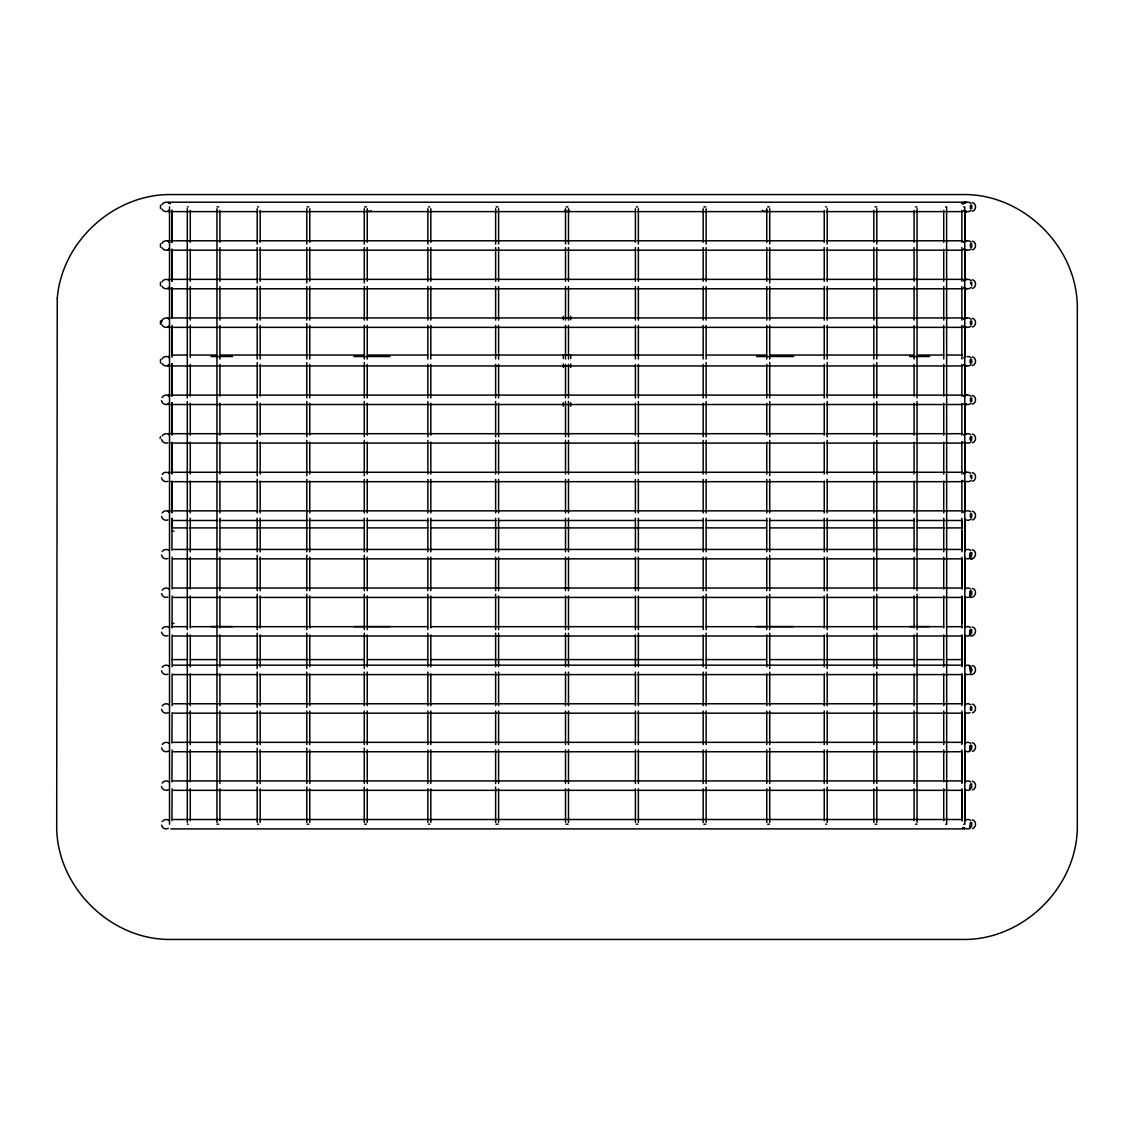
<?xml version="1.0" encoding="UTF-8"?>
<svg xmlns="http://www.w3.org/2000/svg" width="1134" height="1134" viewBox="0 0 1134 1134"><rect width="100%" height="100%" fill="white"/><g stroke="black" fill="none" stroke-linecap="round" stroke-linejoin="round"><path stroke-width="1.5" d="M965.034 820.718L965.034 789.292M965.034 782.304L965.034 750.878M965.034 705.447L965.034 673.709M965.034 626.677L965.034 596.682M965.034 589.637L965.034 557.885M965.034 519.088L965.034 550.826M965.034 510.272L965.034 482.049M965.034 471.461L965.034 443.252M965.034 355.055L965.034 326.847M965.034 279.219L965.034 249.239M970.477 208.642L970.463 205.183M970.477 247.226L970.463 243.753M970.477 324.381L970.463 320.922M970.477 362.965L970.477 359.506L970.477 362.965L970.761 361.236M970.477 401.549L970.463 398.077M970.477 440.134L970.477 436.661L970.477 440.134L970.761 438.39M970.477 555.873L970.477 552.414L969.499 557.46M970.477 594.457L970.477 590.984L969.499 596.045M970.775 631.298L969.556 634.629L970.477 629.568L969.499 634.629M970.775 669.882L970.477 671.611L969.499 666.551M970.477 710.196L970.463 706.737M970.477 748.78L970.477 745.307L969.499 750.368M161.368 322.651L161.694 320.922M161.269 322.651L161.609 320.922M971.725 208.642L971.725 205.183M971.725 247.226L971.725 243.753M971.725 285.796L971.725 282.338M971.725 324.381L971.725 320.922M971.725 362.965L971.725 359.506M971.725 401.549L971.725 398.077M971.725 440.134L971.725 436.661M971.725 478.704L971.725 475.245M971.725 517.288L971.725 513.83M971.725 710.196L971.725 706.737M160.489 205.183L160.489 208.642M160.489 243.753L160.489 247.226M160.489 282.338L160.489 285.796M160.489 320.922L160.489 324.381M160.489 359.506L160.489 362.965M160.064 438.39L160.489 436.661M969.556 788.952L970.463 783.892M969.556 827.536L970.463 822.476M970.491 557.46L971.725 555.873L971.725 552.414M970.491 596.045L971.725 594.457L971.725 590.984M970.491 634.629L971.725 633.027L971.725 629.568M970.491 673.213L972.107 669.882L970.491 666.551M970.491 750.368L971.725 748.78L971.725 745.307M970.491 788.952L971.725 787.365L971.725 783.892M970.491 827.536L971.725 825.935L971.725 822.476M963.659 357.905L965.077 356.856M963.659 396.489L965.077 395.44M963.659 435.073L965.077 434.024M168.03 211.278L169.221 210.229M168.03 249.863L169.221 248.814M964.85 202.532L966.636 202.206L963.205 203.581M962.043 203.581L963.602 202.532M167.804 211.278L169.405 210.229M167.804 249.863L169.405 248.814M169.405 287.398L167.804 288.447L169.561 287.398M167.804 327.031L169.405 325.982L167.931 327.031M167.804 365.602L169.405 364.567L167.931 365.602M167.804 404.186L169.405 403.137L167.931 404.186M970.945 558.849C976.034 559.048 977.366 551.067 972.448 549.763M970.718 597.42C975.92 597.873 977.48 589.694 972.448 588.348M970.718 636.004C975.92 636.457 977.48 628.279 972.448 626.932M970.718 674.588C975.92 675.028 977.48 666.863 972.448 665.516M962.426 203.581L965.473 202.221L962.412 203.581L965.034 202.277L964.098 202.532M965.02 240.862L964.58 240.791M965.02 433.769L964.58 433.698M964.098 472.609L965.459 472.297M970.718 558.849L972.674 558.509M964.864 241.117L966.636 240.791L964.538 241.117M964.85 279.701L966.636 279.361L964.453 279.701M964.864 318.285L966.636 317.945L964.538 318.285M964.538 395.44L966.636 395.114L964.453 395.44M964.864 434.024L966.636 433.698L964.538 434.024M964.864 472.609L966.636 472.268L964.538 472.609M964.85 511.179L966.423 510.853M964.85 395.44L966.636 395.114M964.453 202.532L966.423 202.206M964.453 241.117L966.423 240.791M964.453 318.285L966.423 317.945M964.453 434.024L966.423 433.698M964.453 472.609L966.423 472.268M965.034 288.036L965.034 318.016L964.098 318.285L965.459 317.974L964.58 317.945M964.552 279.446L965.388 279.361M964.552 395.185L965.388 395.114M965.388 202.206L168.186 202.206M965.388 472.268L964.58 472.268M965.388 510.853L964.58 510.853M972.448 202.532C976.587 203.567 976.587 210.244 972.448 211.278M169.519 206.912L169.519 824.205M187.379 206.912L188.173 206.912M217.019 206.912L218.649 206.912M257.56 206.912L258.58 206.912M307.045 206.912L308.703 206.912M364.581 206.912L366.381 206.912M428.539 206.912L429.758 206.912M496.068 206.912L497.996 206.912M566.036 206.912L567.964 206.912M636.273 206.912L637.691 206.912M703.86 206.912L705.773 206.912M767.619 206.912L769.419 206.912M825.708 206.912L826.672 206.912M875.009 206.912L876.71 206.912M915.563 206.912L916.981 206.912M945.628 206.912L946.621 206.912L946.692 824.205L945.628 824.205M963.673 206.912L964.779 206.912L964.85 824.205L963.673 824.205M168.186 211.619L169.207 211.619M170.851 211.619L257.787 211.619M259.544 211.619L636.032 211.619M637.79 211.619L824.588 211.619M826.303 211.619L944.14 211.619M945.643 211.619L962.071 211.619M964.58 211.619L965.388 211.619M168.186 240.791L169.207 240.791M170.851 240.791L257.787 240.791M259.544 240.791L636.032 240.791M637.79 240.791L824.588 240.791M826.303 240.791L944.14 240.791M945.643 240.791L962.071 240.791M972.448 241.117C976.587 242.152 976.587 248.828 972.448 249.863M168.186 250.189L169.207 250.189M170.851 250.189L257.787 250.189M259.544 250.189L636.032 250.189M637.79 250.189L824.588 250.189M826.303 250.189L944.14 250.189M945.643 250.189L962.071 250.189M964.58 250.189L965.388 250.189M168.186 279.361L169.207 279.361M170.851 279.361L257.787 279.361M259.544 279.361L636.032 279.361M637.79 279.361L824.588 279.361M826.303 279.361L944.14 279.361M945.643 279.361L962.071 279.361M972.448 279.701C976.587 280.736 976.587 287.412 972.448 288.447M168.186 288.773L169.207 288.773M170.851 288.773L257.787 288.773M259.544 288.773L636.032 288.773M637.79 288.773L824.588 288.773M826.303 288.773L944.14 288.773M945.643 288.773L962.071 288.773M964.58 288.773L965.388 288.773M168.186 317.945L169.207 317.945M170.851 317.945L257.787 317.945M259.544 317.945L636.032 317.945M637.79 317.945L824.588 317.945M826.303 317.945L944.14 317.945M945.643 317.945L962.071 317.945M972.448 318.285C976.587 319.32 976.587 325.982 972.448 327.031M168.186 327.357L169.207 327.357M170.851 327.357L257.787 327.357M259.544 327.357L636.032 327.357M637.79 327.357L824.588 327.357M826.303 327.357L944.14 327.357M945.643 327.357L962.071 327.357M964.58 327.357L965.388 327.357M187.564 355.055L171.844 355.055L171.858 326.847M190.37 355.055L216.325 355.055M220.889 355.055L307.739 355.055M308.944 355.055L363.886 355.055M368.068 355.055L427.844 355.055M430.863 355.055L703.137 355.055M706.156 355.055L765.932 355.055M770.114 355.055L825.056 355.055M826.261 355.055L913.111 355.055M917.675 355.055L943.63 355.055M946.422 355.055L962.071 355.055M964.467 355.055L965.218 355.055M168.186 356.53L169.207 356.53M211.066 356.53L232.527 356.53M353.836 356.53L389.94 356.53M756.633 356.53L793.644 356.53M909.539 356.53L929.596 356.53M972.448 356.856C976.587 357.905 976.587 364.567 972.448 365.602M168.186 365.942L169.207 365.942M170.851 365.942L257.787 365.942M259.544 365.942L636.032 365.942M637.79 365.942L824.588 365.942M826.303 365.942L944.14 365.942M945.643 365.942L962.071 365.942M964.58 365.942L965.388 365.942M168.186 395.114L169.207 395.114M170.851 395.114L257.787 395.114M259.544 395.114L636.032 395.114M637.79 395.114L824.588 395.114M826.303 395.114L944.14 395.114M945.643 395.114L962.071 395.114M972.448 395.44C976.587 396.475 976.587 403.151 972.448 404.186M168.186 404.512L169.207 404.512M170.851 404.512L257.787 404.512M259.544 404.512L636.032 404.512M637.79 404.512L824.588 404.512M826.303 404.512L944.14 404.512M945.643 404.512L962.071 404.512M964.58 404.512L965.388 404.512M168.186 433.698L169.207 433.698M170.851 433.698L257.787 433.698M259.544 433.698L636.032 433.698M637.79 433.698L824.588 433.698M826.303 433.698L944.14 433.698M945.643 433.698L962.071 433.698M972.448 434.024C976.587 435.059 976.587 441.736 972.448 442.77M170.851 443.096L257.787 443.096M259.544 443.096L636.032 443.096M637.79 443.096L824.588 443.096M826.303 443.096L944.14 443.096M945.643 443.096L962.071 443.096M168.186 472.268L169.207 472.268M170.851 472.268L257.787 472.268M259.544 472.268L636.032 472.268M637.79 472.268L824.588 472.268M826.303 472.268L944.14 472.268M945.643 472.268L962.071 472.268M972.448 472.609C976.587 473.643 976.587 480.306 972.448 481.355M170.851 481.681L257.787 481.681M259.544 481.681L636.032 481.681M637.79 481.681L824.588 481.681M826.303 481.681L962.071 481.681M168.186 510.853L169.207 510.853M170.851 510.853L257.787 510.853M259.544 510.853L636.032 510.853M637.79 510.853L824.588 510.853M826.303 510.853L944.14 510.853M945.643 510.853L962.071 510.853M972.448 511.179C976.587 512.228 976.587 518.89 972.448 519.939M171.929 520.492L187.62 520.492M189.009 520.492L217.331 520.492M219.259 520.492L257.829 520.492M259.119 520.492L307.739 520.492M309.284 520.492L364.836 520.492M367.147 520.492L428.368 520.492M430.296 520.492L496.012 520.492M498.322 520.492L566.235 520.492M567.51 520.492L635.55 520.492M638.116 520.492L703.576 520.492M705.887 520.492L767.108 520.492M769.419 520.492L824.716 520.492M826.006 520.492L874.881 520.492M875.646 520.492L914.231 520.492M916.541 520.492L945.132 520.492M946.706 520.492L962.071 520.492L962.071 527.905L946.422 527.905M187.62 527.905L171.815 527.905L171.858 519.088M189.647 527.905L217.331 527.905M220.889 527.905L307.739 527.905M308.944 527.905L363.886 527.905M368.068 527.905L427.844 527.905M430.863 527.905L703.137 527.905M706.156 527.905L765.932 527.905M770.114 527.905L825.056 527.905M826.261 527.905L913.111 527.905M917.321 527.905L944.339 527.905M964.467 527.905L965.218 527.905M171.929 531.194L173.984 531.194M172.963 549.437L962.071 549.437M172.963 558.849L257.787 558.849M259.544 558.849L636.032 558.849M637.79 558.849L824.588 558.849M826.303 558.849L962.071 558.849M172.963 588.022L962.071 588.022M172.963 597.42L257.787 597.42M259.544 597.42L636.032 597.42M637.79 597.42L824.588 597.42M826.303 597.42L962.071 597.42M171.929 623.374L173.984 623.374M211.066 626.592L232.527 626.592M353.836 626.592L389.94 626.592M756.633 626.592L793.644 626.592M909.539 626.592L929.596 626.592M171.815 626.677L187.564 626.677M190.37 626.677L216.325 626.677M220.889 626.677L307.739 626.677M308.944 626.677L363.886 626.677M368.068 626.677L427.844 626.677M430.863 626.677L703.137 626.677M706.156 626.677L765.932 626.677M770.114 626.677L825.056 626.677M826.261 626.677L913.111 626.677M917.675 626.677L943.63 626.677M946.422 626.677L962.185 626.677M964.467 626.677L965.218 626.677M172.963 636.004L257.787 636.004M259.544 636.004L636.032 636.004M637.79 636.004L824.588 636.004M826.303 636.004L962.071 636.004M171.844 659.591L187.564 659.591M190.37 659.591L216.325 659.591M220.889 659.591L307.739 659.591M308.944 659.591L363.886 659.591M368.068 659.591L427.844 659.591M430.863 659.591L703.137 659.591M706.156 659.591L765.932 659.591M770.114 659.591L825.056 659.591M826.261 659.591L913.111 659.591M917.675 659.591L943.63 659.591M946.422 659.591L962.071 659.591M964.467 659.591L965.218 659.591M172.963 665.176L962.071 665.176M172.963 674.588L257.787 674.588M259.544 674.588L636.032 674.588M637.79 674.588L824.588 674.588M826.303 674.588L962.071 674.588M172.963 703.76L636.032 703.76M637.79 703.76L962.071 703.76M972.448 704.086C976.587 705.135 976.587 711.798 972.448 712.832M172.963 713.173L257.787 713.173M259.544 713.173L636.032 713.173M637.79 713.173L824.588 713.173M826.303 713.173L962.071 713.173L962.071 743.082M172.963 742.345L636.032 742.345M637.79 742.345L962.071 742.345M972.448 742.671C976.587 743.706 976.587 750.382 972.448 751.417M172.963 751.743L257.787 751.743M259.544 751.743L636.032 751.743M637.79 751.743L824.588 751.743M826.303 751.743L962.071 751.743M172.963 780.929L636.032 780.929M637.79 780.929L962.071 780.929M972.448 781.255C976.587 782.29 976.587 788.966 972.448 790.001M172.963 790.327L257.787 790.327M259.544 790.327L636.032 790.327M637.79 790.327L824.588 790.327M826.303 790.327L962.071 790.327M172.963 819.499L257.787 819.499M259.544 819.499L636.032 819.499M637.79 819.499L962.071 819.499M972.448 819.839C976.587 820.874 976.587 827.536 972.448 828.585M187.379 824.205L188.173 824.205M217.019 824.205L218.649 824.205M257.56 824.205L258.58 824.205M307.045 824.205L308.703 824.205M364.581 824.205L366.381 824.205M428.539 824.205L429.758 824.205M496.068 824.205L497.996 824.205M566.036 824.205L567.964 824.205M636.273 824.205L637.691 824.205M703.86 824.205L705.773 824.205M767.619 824.205L769.419 824.205M825.708 824.205L826.672 824.205M875.009 824.205L876.71 824.205M915.563 824.205L916.981 824.205M170.851 828.911L963.999 828.911M965.034 211.534L964.098 211.278M965.02 250.118L964.098 249.863L965.459 250.175M965.459 288.759L964.098 288.447M965.034 365.857L964.098 365.602M965.459 404.498L964.098 404.186L965.473 404.498L964.098 404.186L965.02 404.441L965.034 434.421M964.58 211.278L966.65 211.619L964.864 211.278M966.565 288.773L964.864 288.447M966.565 327.357L964.864 327.031M964.58 365.602L966.65 365.942L964.864 365.602M964.58 404.186L966.65 404.512L964.864 404.186M966.423 250.189L964.864 249.863M964.453 404.186L966.423 404.512M168.413 202.532L170.483 203.581M963.205 827.536L964.793 828.585M169.221 396.489L168.03 395.44M169.221 512.228L168.03 511.179M962.015 441.721L963.602 442.77M962.015 480.306L963.602 481.355M169.405 203.581L168.03 202.532M169.405 280.75L168.03 279.701M169.405 319.32L168.03 318.285M169.405 357.905L168.03 356.856M167.804 395.44L169.405 396.489M169.405 435.073L168.03 434.024M169.405 473.658L168.03 472.609M167.804 511.179L169.405 512.228M963.659 210.229L965.077 211.278M963.659 248.814L965.077 249.863M963.659 287.398L965.077 288.447M963.659 325.982L965.077 327.031M963.659 364.567L965.077 365.602M969.442 666.551L970.548 668.153M970.477 282.338L970.775 284.067M970.463 590.984L970.761 592.728M970.463 745.307L970.761 747.051M965.034 212.2L965.034 240.422M965.034 365.644L965.034 395.624M965.034 634.898L965.034 666.65M965.034 712.464L965.034 743.89M962.071 531.194L962.071 550.33M962.071 559.019L962.071 588.589M962.071 597.292L962.071 623.374M962.071 635.494L962.071 665.474M962.071 674.291L962.071 704.271M962.071 751.899L962.071 781.879M962.071 790.696L962.071 820.676M961.887 210.442L961.887 242.279M961.887 247.595L961.887 281.204M961.887 286.505L961.887 320.114M961.887 325.415L961.887 359.024M961.887 364.326L961.887 396.163M961.887 403.236L961.887 435.073M961.887 442.161L961.887 473.998M961.887 481.071L961.887 512.908M961.887 518.21L961.887 551.819M961.887 557.12L961.887 588.957M961.887 596.03L961.887 627.882M961.887 634.955L961.887 666.792M961.887 673.865L961.887 705.702M961.887 711.004L961.887 744.613M961.887 749.914L961.887 783.523M961.887 788.839L961.887 820.676M943.729 210.442L943.729 242.279M943.729 249.367L943.729 281.204M943.729 286.505L943.729 320.114M943.729 325.415L943.729 359.024M943.729 364.326L943.729 396.163M943.729 403.236L943.729 435.073M943.729 442.161L943.729 473.998M943.729 481.071L943.729 512.908M943.729 518.21L943.729 551.819M943.729 557.12L943.729 588.957M943.729 596.03L943.729 627.882M943.729 634.955L943.729 666.792M943.729 673.865L943.729 705.702M943.729 711.004L943.729 744.613M943.729 749.914L943.729 781.751M943.729 788.839L943.729 820.676M917.037 208.684L917.037 397.935M917.037 401.479L917.037 590.729M917.037 594.273L917.037 629.639M917.037 633.183L917.037 822.434M914.075 210.442L914.075 242.279M914.075 247.595L914.075 281.204M914.075 286.505L914.075 320.114M914.075 325.415L914.075 359.024M914.075 364.326L914.075 396.163M914.075 403.236L914.075 435.073M914.075 442.161L914.075 473.998M914.075 481.071L914.075 512.908M914.075 518.21L914.075 551.819M914.075 557.12L914.075 588.957M914.075 596.03L914.075 627.882M914.075 634.955L914.075 666.792M914.075 673.865L914.075 705.702M914.075 711.004L914.075 744.613M914.075 749.914L914.075 783.523M914.075 788.839L914.075 820.676M876.795 208.684L876.795 244.051M876.795 247.595L876.795 359.024M876.795 362.554L876.795 397.935M876.795 401.479L876.795 436.845M876.795 440.389L876.795 590.729M876.795 594.273L876.795 629.639M876.795 633.183L876.795 668.55M876.795 672.093L876.795 783.523M876.795 787.067L876.795 822.434M873.832 210.442L873.832 242.279M873.832 247.595L873.832 281.204M873.832 286.505L873.832 320.114M873.832 325.415L873.832 359.024M873.832 364.326L873.832 397.935M873.832 403.236L873.832 435.073M873.832 442.161L873.832 473.998M873.832 481.071L873.832 512.908M873.832 518.21L873.832 551.819M873.832 557.12L873.832 590.729M873.832 596.03L873.832 629.639M873.832 634.955L873.832 666.792M873.832 673.865L873.832 705.702M873.832 711.004L873.832 744.613M873.832 749.914L873.832 783.523M873.832 788.839L873.832 822.434M827.196 208.684L827.196 244.051M827.196 247.595L827.196 281.204M827.196 286.505L827.196 320.114M827.196 325.415L827.196 359.024M827.196 362.554L827.196 397.935M827.196 401.479L827.196 436.845M827.196 440.389L827.196 473.998M827.196 479.299L827.196 512.908M827.196 518.21L827.196 551.819M827.196 557.12L827.196 590.729M827.196 594.273L827.196 629.639M827.196 633.183L827.196 668.55M827.196 672.093L827.196 705.702M827.196 711.004L827.196 744.613M827.196 749.914L827.196 783.523M827.196 787.067L827.196 822.434M824.234 210.442L824.234 242.279M824.234 247.595L824.234 281.204M824.234 286.505L824.234 320.114M824.234 325.415L824.234 359.024M824.234 364.326L824.234 397.935M824.234 403.236L824.234 435.073M824.234 442.161L824.234 473.998M824.234 481.071L824.234 512.908M824.234 518.21L824.234 551.819M824.234 557.12L824.234 590.729M824.234 596.03L824.234 627.882M824.234 634.955L824.234 666.792M824.234 673.865L824.234 705.702M824.234 711.004L824.234 744.613M824.234 749.914L824.234 783.523M824.234 788.839L824.234 820.676M769.717 208.684L769.717 244.051M769.717 247.595L769.717 282.961M769.717 286.505L769.717 320.114M769.717 325.415L769.717 359.024M769.717 362.554L769.717 397.935M769.717 401.479L769.717 436.845M769.717 440.389L769.717 475.756M769.717 479.299L769.717 512.908M769.717 518.21L769.717 551.819M769.717 555.362L769.717 590.729M769.717 594.273L769.717 629.639M769.717 633.183L769.717 668.55M769.717 672.093L769.717 705.702M769.717 711.004L769.717 744.613M769.717 748.156L769.717 783.523M769.717 787.067L769.717 822.434M766.754 208.684L766.754 242.279M766.754 247.595L766.754 281.204M766.754 286.505L766.754 320.114M766.754 325.415L766.754 359.024M766.754 364.326L766.754 397.935M766.754 403.236L766.754 435.073M766.754 442.161L766.754 473.998M766.754 479.299L766.754 512.908M766.754 518.21L766.754 551.819M766.754 557.12L766.754 590.729M766.754 596.03L766.754 629.639M766.754 634.955L766.754 666.792M766.754 673.865L766.754 705.702M766.754 711.004L766.754 744.613M766.754 749.914L766.754 783.523M766.754 788.839L766.754 822.434M706.142 208.684L706.142 244.051M706.142 247.595L706.142 281.204M706.142 286.505L706.142 320.114M706.142 325.415L706.142 359.024M706.142 362.554L706.142 397.935M706.142 401.479L706.142 436.845M706.142 440.389L706.142 473.998M706.142 479.299L706.142 512.908M706.142 518.21L706.142 551.819M706.142 557.12L706.142 590.729M706.142 594.273L706.142 629.639M706.142 633.183L706.142 668.55M706.142 672.093L706.142 705.702M706.142 711.004L706.142 744.613M706.142 749.914L706.142 783.523M706.142 787.067L706.142 822.434M703.179 208.684L703.179 242.279M703.179 247.595L703.179 281.204M703.179 286.505L703.179 320.114M703.179 325.415L703.179 359.024M703.179 364.326L703.179 397.935M703.179 403.236L703.179 436.845M703.179 440.389L703.179 473.998M703.179 479.299L703.179 512.908M703.179 518.21L703.179 551.819M703.179 557.12L703.179 590.729M703.179 596.03L703.179 629.639M703.179 634.955L703.179 666.792M703.179 672.093L703.179 705.702M703.179 711.004L703.179 744.613M703.179 749.914L703.179 783.523M703.179 788.839L703.179 822.434M638.371 208.684L638.371 244.051M638.371 247.595L638.371 281.204M638.371 286.505L638.371 320.114M638.371 325.415L638.371 359.024M638.371 364.326L638.371 397.935M638.371 401.479L638.371 436.845M638.371 440.389L638.371 473.998M638.371 479.299L638.371 512.908M638.371 518.21L638.371 551.819M638.371 557.12L638.371 590.729M638.371 596.03L638.371 629.639M638.371 633.183L638.371 666.792M638.371 672.093L638.371 705.702M638.371 711.004L638.371 744.613M638.371 749.914L638.371 783.523M638.371 788.839L638.371 822.434M635.409 208.684L635.409 242.279M635.409 247.595L635.409 281.204M635.409 286.505L635.409 320.114M635.409 325.415L635.409 359.024M635.409 364.326L635.409 397.935M635.409 403.236L635.409 435.073M635.409 442.161L635.409 473.998M635.409 479.299L635.409 512.908M635.409 518.21L635.409 551.819M635.409 557.12L635.409 590.729M635.409 596.03L635.409 629.639M635.409 634.955L635.409 666.792M635.409 672.093L635.409 705.702M635.409 711.004L635.409 744.613M635.409 749.914L635.409 783.523M635.409 788.839L635.409 822.434M570.7 316.258L570.7 319.788M570.7 355.055L570.7 358.585M570.7 363.886L570.7 367.402M570.7 402.683L570.7 406.213M568.488 208.684L568.488 244.051M568.488 247.595L568.488 281.204M568.488 286.505L568.488 320.114M568.488 325.415L568.488 359.024M568.488 364.326L568.488 397.935M568.488 401.479L568.488 436.845M568.488 440.389L568.488 473.998M568.488 479.299L568.488 512.908M568.488 518.21L568.488 551.819M568.488 557.12L568.488 590.729M568.488 596.03L568.488 629.639M568.488 633.183L568.488 666.792M568.488 672.093L568.488 705.702M568.488 711.004L568.488 744.613M568.488 749.914L568.488 783.523M568.488 788.839L568.488 822.434M565.512 208.684L565.512 244.051M565.512 247.595L565.512 281.204M565.512 286.505L565.512 320.114M565.512 325.415L565.512 359.024M565.512 364.326L565.512 397.935M565.512 401.479L565.512 436.845M565.512 440.389L565.512 473.998M565.512 479.299L565.512 512.908M565.512 518.21L565.512 551.819M565.512 557.12L565.512 590.729M565.512 596.03L565.512 629.639M565.512 633.183L565.512 666.792M565.512 672.093L565.512 705.702M565.512 711.004L565.512 744.613M565.512 749.914L565.512 783.523M565.512 788.839L565.512 822.434M563.3 316.258L563.3 319.788M563.3 355.055L563.3 358.585M563.3 363.886L563.3 367.402M563.3 402.683L563.3 406.213M498.591 208.684L498.591 244.051M498.591 247.595L498.591 281.204M498.591 286.505L498.591 320.114M498.591 325.415L498.591 359.024M498.591 364.326L498.591 397.935M498.591 403.236L498.591 436.845M498.591 440.389L498.591 473.998M498.591 479.299L498.591 512.908M498.591 518.21L498.591 551.819M498.591 557.12L498.591 590.729M498.591 596.03L498.591 629.639M498.591 633.183L498.591 666.792M498.591 672.093L498.591 705.702M498.591 711.004L498.591 744.613M498.591 749.914L498.591 783.523M498.591 788.839L498.591 822.434M495.629 208.684L495.629 244.051M495.629 247.595L495.629 281.204M495.629 286.505L495.629 320.114M495.629 325.415L495.629 359.024M495.629 364.326L495.629 397.935M495.629 401.479L495.629 436.845M495.629 440.389L495.629 473.998M495.629 479.299L495.629 512.908M495.629 518.21L495.629 551.819M495.629 557.12L495.629 590.729M495.629 594.273L495.629 629.639M495.629 633.183L495.629 666.792M495.629 672.093L495.629 705.702M495.629 711.004L495.629 744.613M495.629 749.914L495.629 783.523M495.629 787.067L495.629 822.434M430.821 208.684L430.821 242.279M430.821 247.595L430.821 281.204M430.821 286.505L430.821 320.114M430.821 325.415L430.821 359.024M430.821 364.326L430.821 397.935M430.821 403.236L430.821 435.073M430.821 442.161L430.821 473.998M430.821 479.299L430.821 512.908M430.821 518.21L430.821 551.819M430.821 557.12L430.821 590.729M430.821 596.03L430.821 627.882M430.821 634.955L430.821 666.792M430.821 673.865L430.821 705.702M430.821 711.004L430.821 744.613M430.821 749.914L430.821 783.523M430.821 788.839L430.821 822.434M427.858 208.684L427.858 244.051M427.858 247.595L427.858 281.204M427.858 286.505L427.858 320.114M427.858 325.415L427.858 359.024M427.858 364.326L427.858 397.935M427.858 401.479L427.858 436.845M427.858 440.389L427.858 473.998M427.858 479.299L427.858 512.908M427.858 518.21L427.858 551.819M427.858 557.12L427.858 590.729M427.858 594.273L427.858 629.639M427.858 633.183L427.858 666.792M427.858 672.093L427.858 705.702M427.858 711.004L427.858 744.613M427.858 749.914L427.858 783.523M427.858 788.839L427.858 822.434M367.246 208.684L367.246 242.279M367.246 247.595L367.246 281.204M367.246 286.505L367.246 320.114M367.246 325.415L367.246 359.024M367.246 364.326L367.246 397.935M367.246 403.236L367.246 435.073M367.246 442.161L367.246 473.998M367.246 479.299L367.246 512.908M367.246 518.21L367.246 551.819M367.246 557.12L367.246 590.729M367.246 596.03L367.246 629.639M367.246 634.955L367.246 666.792M367.246 672.093L367.246 705.702M367.246 711.004L367.246 744.613M367.246 749.914L367.246 783.523M367.246 788.839L367.246 822.434M364.283 208.684L364.283 244.051M364.283 247.595L364.283 282.961M364.283 286.505L364.283 320.114M364.283 325.415L364.283 359.024M364.283 362.554L364.283 397.935M364.283 401.479L364.283 436.845M364.283 440.389L364.283 475.756M364.283 479.299L364.283 512.908M364.283 518.21L364.283 551.819M364.283 555.362L364.283 590.729M364.283 594.273L364.283 629.639M364.283 633.183L364.283 668.55M364.283 672.093L364.283 705.702M364.283 711.004L364.283 744.613M364.283 748.156L364.283 783.523M364.283 787.067L364.283 822.434M309.766 208.684L309.766 242.279M309.766 247.595L309.766 281.204M309.766 286.505L309.766 320.114M309.766 325.415L309.766 359.024M309.766 364.326L309.766 397.935M309.766 403.236L309.766 435.073M309.766 442.161L309.766 473.998M309.766 481.071L309.766 512.908M309.766 518.21L309.766 551.819M309.766 557.12L309.766 590.729M309.766 596.03L309.766 627.882M309.766 634.955L309.766 666.792M309.766 673.865L309.766 705.702M309.766 711.004L309.766 744.613M309.766 749.914L309.766 783.523M309.766 788.839L309.766 822.434M306.804 208.684L306.804 244.051M306.804 247.595L306.804 282.961M306.804 286.505L306.804 320.114M306.804 323.644L306.804 359.024M306.804 362.554L306.804 397.935M306.804 401.479L306.804 436.845M306.804 440.389L306.804 475.756M306.804 479.299L306.804 551.819M306.804 555.362L306.804 590.729M306.804 594.273L306.804 629.639M306.804 633.183L306.804 668.55M306.804 672.093L306.804 707.474M306.804 711.004L306.804 744.613M306.804 748.156L306.804 783.523M306.804 787.067L306.804 822.434M260.168 210.442L260.168 242.279M260.168 247.595L260.168 281.204M260.168 286.505L260.168 320.114M260.168 325.415L260.168 359.024M260.168 364.326L260.168 396.163M260.168 403.236L260.168 435.073M260.168 442.161L260.168 473.998M260.168 481.071L260.168 512.908M260.168 518.21L260.168 551.819M260.168 557.12L260.168 590.729M260.168 596.03L260.168 627.882M260.168 634.955L260.168 666.792M260.168 673.865L260.168 705.702M260.168 711.004L260.168 744.613M260.168 749.914L260.168 783.523M260.168 788.839L260.168 822.434M257.205 208.684L257.205 244.051M257.205 247.595L257.205 282.961M257.205 286.505L257.205 320.114M257.205 323.644L257.205 359.024M257.205 362.554L257.205 397.935M257.205 401.479L257.205 436.845M257.205 440.389L257.205 475.756M257.205 479.299L257.205 512.908M257.205 518.21L257.205 551.819M257.205 555.362L257.205 590.729M257.205 594.273L257.205 629.639M257.205 633.183L257.205 668.55M257.205 672.093L257.205 707.474M257.205 711.004L257.205 744.613M257.205 748.156L257.205 783.523M257.205 787.067L257.205 822.434M219.925 210.442L219.925 242.279M219.925 247.595L219.925 281.204M219.925 286.505L219.925 320.114M219.925 325.415L219.925 359.024M219.925 364.326L219.925 396.163M219.925 403.236L219.925 435.073M219.925 442.161L219.925 473.998M219.925 481.071L219.925 512.908M219.925 518.21L219.925 551.819M219.925 557.12L219.925 590.729M219.925 596.03L219.925 627.882M219.925 634.955L219.925 666.792M219.925 673.865L219.925 705.702M219.925 711.004L219.925 744.613M219.925 749.914L219.925 783.523M219.925 788.839L219.925 820.676M216.963 208.684L216.963 822.434M190.271 210.442L190.271 242.279M190.271 249.367L190.271 281.204M190.271 286.505L190.271 320.114M190.271 325.415L190.271 357.253M190.271 364.326L190.271 396.163M190.271 403.236L190.271 435.073M190.271 442.161L190.271 473.998M190.271 481.071L190.271 512.908M190.271 518.21L190.271 551.819M190.271 557.12L190.271 588.957M190.271 596.03L190.271 627.882M190.271 634.955L190.271 666.792M190.271 673.865L190.271 705.702M190.271 711.004L190.271 744.613M190.271 749.914L190.271 781.751M190.271 788.839L190.271 820.676M187.308 208.684L187.308 397.935M187.308 401.479L187.308 629.639M187.308 633.183L187.308 822.434M172.113 210.442L172.113 242.279M172.113 249.367L172.113 281.204M172.113 288.277L172.113 318.342M172.113 325.415L172.113 357.253M172.113 364.326L172.113 396.163M172.113 403.236L172.113 435.073M172.113 442.161L172.113 473.998M172.113 481.071L172.113 512.908M172.113 518.21L171.929 550.33M172.113 557.12L172.113 588.957M172.113 596.03L172.113 627.882M172.113 634.955L172.113 666.792M172.113 673.865L172.113 705.702M172.113 712.776L171.929 743.082M172.113 749.914L171.929 781.879M172.113 788.839L171.929 820.676M171.858 249.239L171.858 280.991M171.858 443.252L171.858 473.232M171.858 482.049L171.858 512.029M766.839 210.286A2.878 2.878 0 0 1 762.232 210.286M569.311 210.286A2.878 2.878 0 0 1 567.61 211.363M566.39 211.363A2.878 2.878 0 0 1 564.689 210.286M371.357 210.726A2.878 2.878 0 0 1 367.43 210.598M966.551 202.391A4.706 4.678 -90 0 1 971.143 203.581M971.143 210.229A4.706 4.678 -90 0 1 966.976 211.534M167.024 211.534A4.706 4.706 0 0 1 161.992 209.067M161.992 204.744A4.706 4.706 0 0 1 167.463 202.391M966.551 240.975A4.706 4.678 -90 0 1 971.143 242.166M971.143 248.814A4.706 4.678 -90 0 1 966.551 250.019M167.463 250.019A4.706 4.706 0 0 1 161.992 247.651M161.992 243.328A4.706 4.706 0 0 1 167.463 240.975M966.551 279.545A4.706 4.678 -90 0 1 971.143 280.75M971.143 287.398A4.706 4.678 -90 0 1 966.551 288.589M167.463 288.589A4.706 4.706 0 0 1 161.992 286.236M161.992 281.912A4.706 4.706 0 0 1 167.463 279.545M966.551 318.13A4.706 4.678 -90 0 1 971.143 319.32M971.143 325.982A4.706 4.678 -90 0 1 966.551 327.173M167.463 327.173A4.706 4.706 0 0 1 161.992 324.82M161.992 320.497A4.706 4.706 0 0 1 167.463 318.13M966.976 356.615A4.706 4.678 -90 0 1 971.143 357.905M971.143 364.567A4.706 4.678 -90 0 1 966.551 365.758M167.463 365.758A4.706 4.706 0 0 1 161.992 363.39M161.992 359.067A4.706 4.706 0 0 1 167.024 356.615M966.976 395.185A4.706 4.678 -90 0 1 971.143 396.489M971.143 403.137A4.706 4.678 -90 0 1 966.551 404.342M167.463 404.342A4.706 4.706 0 0 1 161.538 400.671M161.992 397.651A4.706 4.706 0 0 1 167.024 395.185M966.976 433.769A4.706 4.678 -90 0 1 970.789 434.747M971.143 441.721A4.706 4.678 -90 0 1 966.111 442.77M167.903 442.77A4.706 4.706 0 0 1 161.538 439.255M162.233 435.825A4.706 4.706 0 0 1 167.024 433.769M967.415 472.297A4.706 4.678 -90 0 1 970.789 473.332M971.143 480.306A4.706 4.678 -90 0 1 966.111 481.355M167.903 481.355A4.706 4.706 0 0 1 161.538 477.839M162.233 474.409A4.706 4.706 0 0 1 166.585 472.297M967.415 510.867A4.706 4.678 -90 0 1 970.789 511.902M971.143 518.89A4.706 4.678 -90 0 1 966.111 519.939M167.903 519.939A4.706 4.706 0 0 1 161.538 516.409M162.233 512.979A4.706 4.706 0 0 1 166.585 510.867M964.878 550.486A4.706 4.678 -90 0 1 970.789 550.486M969.556 558.509A4.706 4.678 -90 0 1 966.111 558.509M167.903 558.509A4.706 4.706 0 0 1 161.538 554.994M162.233 551.563A4.706 4.706 0 0 1 169.136 550.486M964.878 589.07A4.706 4.678 -90 0 1 970.789 589.07M969.556 597.094A4.706 4.678 -90 0 1 966.111 597.094M167.903 597.094A4.706 4.706 0 0 1 161.538 593.578M162.233 590.148A4.706 4.706 0 0 1 169.136 589.07M964.878 627.655A4.706 4.678 -90 0 1 970.789 627.655M969.556 635.678A4.706 4.678 -90 0 1 966.111 635.678M167.903 635.678A4.706 4.706 0 0 1 161.538 632.162M162.233 628.732A4.706 4.706 0 0 1 169.136 627.655M964.878 666.225A4.706 4.678 -90 0 1 970.789 666.225M969.556 674.262A4.706 4.678 -90 0 1 966.111 674.262M167.903 674.262A4.706 4.706 0 0 1 161.538 670.733M162.233 667.302A4.706 4.706 0 0 1 169.136 666.225M964.878 704.809A4.706 4.678 -90 0 1 970.789 704.809M969.981 712.648A4.706 4.678 -90 0 1 965.686 712.648M168.328 712.648A4.706 4.706 0 0 1 161.538 709.317M162.233 705.887A4.706 4.706 0 0 1 169.136 704.809M964.878 743.394A4.706 4.678 -90 0 1 970.789 743.394M969.981 751.218A4.706 4.678 -90 0 1 965.686 751.218M168.328 751.218A4.706 4.706 0 0 1 161.538 747.901M162.233 744.471A4.706 4.706 0 0 1 169.136 743.394M964.878 781.978A4.706 4.678 -90 0 1 970.789 781.978M969.981 789.803A4.706 4.678 -90 0 1 965.686 789.803M168.328 789.803A4.706 4.706 0 0 1 161.538 786.486M162.233 783.055A4.706 4.706 0 0 1 169.136 781.978M964.878 820.562A4.706 4.678 -90 0 1 970.789 820.562M969.981 828.387A4.706 4.678 -90 0 1 965.686 828.387M168.328 828.387A4.706 4.706 0 0 1 161.538 825.07M162.233 821.64A4.706 4.706 0 0 1 169.136 820.562M171.858 402.683L171.858 434.421L171.858 402.683M171.858 363.886L171.858 395.624L171.858 363.886M171.858 288.036L171.858 318.016L171.858 288.036M171.858 210.442L171.858 242.18L171.858 210.442M57.253 298.497L56.7 824.205C55.282 885.796 110.352 940.866 171.929 939.434L962.071 939.434C1023.648 940.866 1078.717 885.796 1077.3 824.205L1077.3 309.795C1078.717 248.204 1023.648 193.134 962.071 194.566L171.929 194.566C114.449 193.446 61.789 241.188 57.253 298.497M970.775 515.559L970.477 517.288L970.477 513.83L970.789 515.559M965.077 202.532L963.659 203.581L965.077 202.532M965.077 241.117L963.659 242.166L965.077 241.117M965.077 279.701L963.659 280.75L965.077 279.701M965.077 318.285L963.659 319.32L965.077 318.285M965.077 472.609L963.659 473.658L965.077 472.609M965.077 511.179L963.659 512.228L965.077 511.179M965.02 279.446L964.098 279.701L965.02 279.446M965.02 318.03L964.098 318.285L965.02 318.03M965.02 395.185L964.098 395.44L965.02 395.185M965.02 510.938L964.098 511.179L965.02 510.938M965.459 327.343L964.098 327.031L965.459 327.343M966.565 250.189L964.538 249.863L966.565 250.189M966.423 211.619L964.453 211.278L966.423 211.619M966.423 288.773L964.453 288.447L966.423 288.773M966.423 327.357L964.453 327.031L966.423 327.357M966.423 365.942L964.453 365.602L966.423 365.942M965.02 327.272L964.098 327.031L965.02 327.272M965.02 404.441L964.098 404.186L965.02 404.441M169.476 242.166L167.775 241.117L169.405 242.166M169.561 242.166L167.931 241.117L169.519 242.166M964.453 828.585L962.979 827.536L964.453 828.585M970.789 476.975L970.463 475.245L970.775 476.975"/></g></svg>
